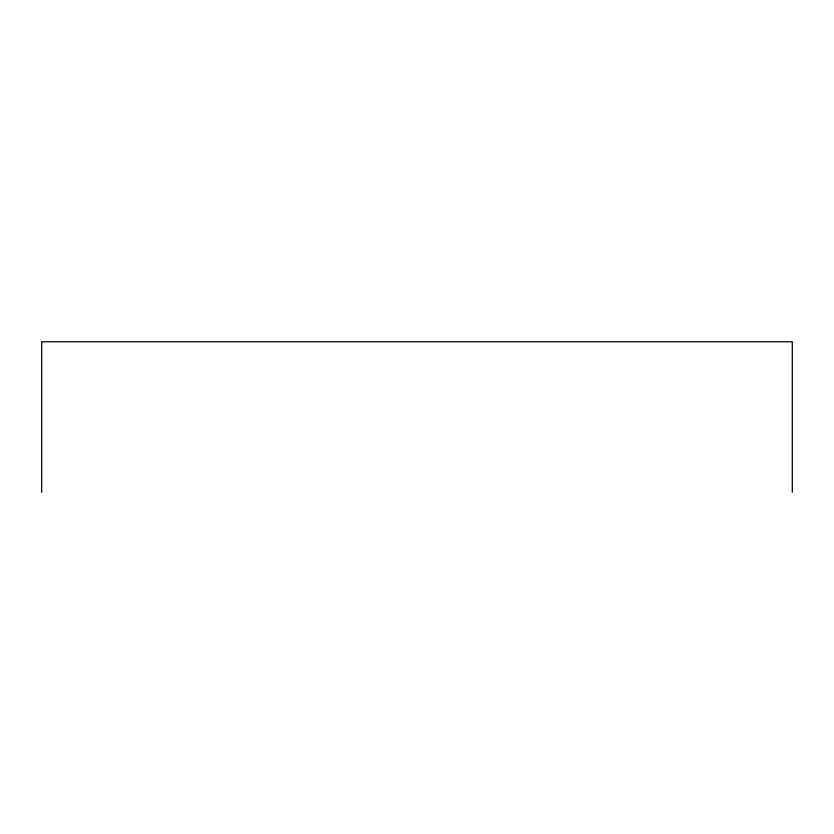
<?xml version="1.0" encoding="UTF-8"?>
<svg xmlns="http://www.w3.org/2000/svg" width="834" height="834" viewBox="0 0 834 834"><rect width="100%" height="100%" fill="white"/><g stroke="black" fill="none" stroke-linecap="round" stroke-linejoin="round"><path stroke-width="1.25" d="M792.3 492.237L792.3 341.763L41.7 341.763L41.7 492.237"/></g></svg>
